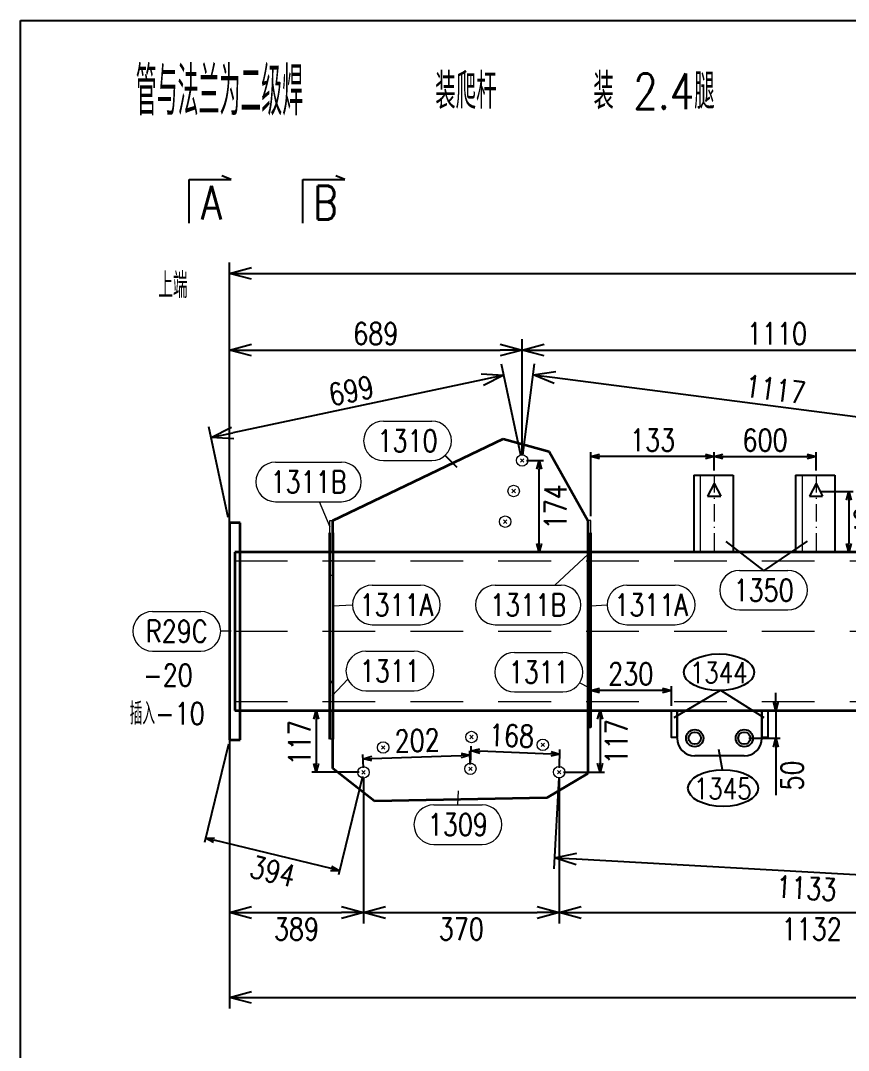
# Model space of a CAD drawing. Extents: x 154981 to 165753, y -86801 to -82885.
# Drawn here: x 156390.1 to 156484.3, y -83443.9 to -83326.7 of the extents above; entities that cross this region are included whole.
import ezdxf
from ezdxf.enums import TextEntityAlignment as Align

# ---------------------------------------------------------------- set-up
doc = ezdxf.new("R2010")
doc.units = 0
doc.header["$MEASUREMENT"] = 0
for name, pattern in [('虚线', [2.75, 2, -0.75]), ('长一点画线', [16.5, 10, -3, 0.5, -3]), ('长虚线', [10, 6, -4])]:
    doc.linetypes.add(name, pattern=pattern)
doc.layers.get('0').update_dxf_attribs({"linetype": 'CONTINUOUS', "lineweight": 25})
doc.layers.get('Defpoints').update_dxf_attribs({"linetype": 'CONTINUOUS'})
doc.layers.add('4', color=7, linetype='CONTINUOUS', lineweight=25)
doc.layers.add('5', color=7, linetype='CONTINUOUS', lineweight=25)
doc.styles.add('DimFont', font='simplex.shx', dxfattribs={"width": 0.8, "bigfont": 'gbhzfs.shx'})
doc.styles.get("Standard").update_dxf_attribs({"font": 'simplex.shx', "width": 0.7, "height": 3, "bigfont": 'gbhzfs.shx'})
doc.dimstyles.new('DHDxfDimStyleOpen30', dxfattribs={"dimtxt": 2.5, "dimasz": 2.5, "dimexe": 1.25, "dimexo": 0.625, "dimtad": 2, "dimtxsty": 'DimFont', "dimblk": 'OPEN30', "dimblk1": 'OPEN30', "dimblk2": 'OPEN30', "dimcen": 2.5, "dimadec": 0, "dimazin": 0, "dimtfac": 1, "dimtmove": 0, "dimatfit": 3, "dimfxl": 0, "dimarcsym": 0})

# ---------------------------------------------------------------- blocks, each defined once
blk = doc.blocks.new('_OPEN30')
at = {"color": 0, "linetype": 'ByBlock', "lineweight": -2}
for p, q in [((-1, 0.268), (0, 0)), ((0, 0), (-1, -0.268)), ((0, 0), (-1, 0))]:
    blk.add_line(p, q, dxfattribs=at)
blk = doc.blocks.new('*D501')
at = {"layer": '5', "color": 3, "linetype": 'Continuous', "lineweight": -2}
for p, q in [((156451.42, -83412.81), (156451.42, -83429.41)), ((156509.63, -83416.04), (156509.63, -83429.41)), ((156453.92, -83428.16), (156507.13, -83428.16))]:
    blk.add_line(p, q, dxfattribs=at)
at = {"layer": 'Defpoints', "color": 0, "linetype": 'Continuous'}
for p in [(156451.42, -83412.18), (156509.63, -83415.41), (156509.63, -83428.16)]:
    blk.add_point(p, dxfattribs=at)
at = {"layer": '5', "color": 3, "linetype": 'Continuous', "lineweight": -2, "xscale": 2.5, "yscale": 2.5, "zscale": 2.5, "rotation": 180}
blk.add_blockref('_OPEN30', (156451.42, -83428.16), dxfattribs=at)
at = {"layer": '5', "color": 3, "linetype": 'Continuous', "lineweight": -2, "xscale": 2.5, "yscale": 2.5, "zscale": 2.5}
blk.add_blockref('_OPEN30', (156509.63, -83428.16), dxfattribs=at)
at = {"layer": '5', "color": 6, "linetype": 'Continuous', "lineweight": 18, "insert": (156480.16, -83430.04), "char_height": 2.5, "attachment_point": 5, "line_spacing_factor": 0.6, "style": 'DimFont'}
blk.add_mtext('1132', dxfattribs=at)
blk = doc.blocks.new('*D502')
at = {"layer": '5', "color": 3, "linetype": 'Continuous', "lineweight": -2}
for p, q in [((156429.15, -83412.84), (156429.15, -83429.41)), ((156451.42, -83412.81), (156451.42, -83429.41)), ((156431.65, -83428.16), (156448.92, -83428.16))]:
    blk.add_line(p, q, dxfattribs=at)
at = {"layer": 'Defpoints', "color": 0, "linetype": 'Continuous'}
for p in [(156429.15, -83412.21), (156451.42, -83412.18), (156451.42, -83428.16)]:
    blk.add_point(p, dxfattribs=at)
at = {"layer": '5', "color": 3, "linetype": 'Continuous', "lineweight": -2, "xscale": 2.5, "yscale": 2.5, "zscale": 2.5, "rotation": 180}
blk.add_blockref('_OPEN30', (156429.15, -83428.16), dxfattribs=at)
at = {"layer": '5', "color": 3, "linetype": 'Continuous', "lineweight": -2, "xscale": 2.5, "yscale": 2.5, "zscale": 2.5}
blk.add_blockref('_OPEN30', (156451.42, -83428.16), dxfattribs=at)
at = {"layer": '5', "color": 6, "linetype": 'Continuous', "lineweight": 18, "insert": (156440.28, -83430.04), "char_height": 2.5, "attachment_point": 5, "line_spacing_factor": 0.6, "style": 'DimFont'}
blk.add_mtext('370', dxfattribs=at)
blk = doc.blocks.new('*D503')
at = {"layer": '5', "color": 3, "linetype": 'Continuous', "lineweight": -2}
for p, q in [((156413.89, -83396.79), (156413.89, -83429.41)), ((156429.15, -83412.84), (156429.15, -83429.41)), ((156416.39, -83428.16), (156426.65, -83428.16))]:
    blk.add_line(p, q, dxfattribs=at)
at = {"layer": 'Defpoints', "color": 0, "linetype": 'Continuous'}
for p in [(156413.89, -83396.16), (156429.15, -83412.21), (156429.15, -83428.16)]:
    blk.add_point(p, dxfattribs=at)
at = {"layer": '5', "color": 3, "linetype": 'Continuous', "lineweight": -2, "xscale": 2.5, "yscale": 2.5, "zscale": 2.5, "rotation": 180}
blk.add_blockref('_OPEN30', (156413.89, -83428.16), dxfattribs=at)
at = {"layer": '5', "color": 3, "linetype": 'Continuous', "lineweight": -2, "xscale": 2.5, "yscale": 2.5, "zscale": 2.5}
blk.add_blockref('_OPEN30', (156429.15, -83428.16), dxfattribs=at)
at = {"layer": '5', "color": 6, "linetype": 'Continuous', "lineweight": 18, "insert": (156421.52, -83430.04), "char_height": 2.5, "attachment_point": 5, "line_spacing_factor": 0.6, "style": 'DimFont'}
blk.add_mtext('389', dxfattribs=at)
blk = doc.blocks.new('*D505')
at = {"layer": '5', "color": 3, "linetype": 'Continuous', "lineweight": -2}
for p, q in [((156447.2, -83376.09), (156447.2, -83362.91)), ((156504.13, -83383.47), (156504.13, -83362.91)), ((156449.7, -83364.16), (156501.63, -83364.16))]:
    blk.add_line(p, q, dxfattribs=at)
at = {"layer": 'Defpoints', "color": 0, "linetype": 'Continuous'}
for p in [(156504.13, -83364.16), (156447.2, -83376.72), (156504.13, -83384.1)]:
    blk.add_point(p, dxfattribs=at)
at = {"layer": '5', "color": 3, "linetype": 'Continuous', "lineweight": -2, "xscale": 2.5, "yscale": 2.5, "zscale": 2.5, "rotation": 180}
blk.add_blockref('_OPEN30', (156447.2, -83364.16), dxfattribs=at)
at = {"layer": '5', "color": 3, "linetype": 'Continuous', "lineweight": -2, "xscale": 2.5, "yscale": 2.5, "zscale": 2.5}
blk.add_blockref('_OPEN30', (156504.13, -83364.16), dxfattribs=at)
at = {"layer": '5', "color": 6, "linetype": 'Continuous', "lineweight": 18, "insert": (156476.21, -83362.29), "char_height": 2.5, "attachment_point": 5, "line_spacing_factor": 0.6, "style": 'DimFont'}
blk.add_mtext('1110', dxfattribs=at)
blk = doc.blocks.new('*D506')
at = {"layer": '5', "color": 3, "linetype": 'Continuous', "lineweight": -2}
for p, q in [((156413.89, -83395.54), (156413.89, -83362.91)), ((156447.2, -83376.09), (156447.2, -83362.91)), ((156416.39, -83364.16), (156444.7, -83364.16))]:
    blk.add_line(p, q, dxfattribs=at)
at = {"layer": 'Defpoints', "color": 0, "linetype": 'Continuous'}
for p in [(156447.2, -83364.16), (156447.2, -83376.72), (156413.89, -83396.16)]:
    blk.add_point(p, dxfattribs=at)
at = {"layer": '5', "color": 3, "linetype": 'Continuous', "lineweight": -2, "xscale": 2.5, "yscale": 2.5, "zscale": 2.5, "rotation": 180}
blk.add_blockref('_OPEN30', (156413.89, -83364.16), dxfattribs=at)
at = {"layer": '5', "color": 3, "linetype": 'Continuous', "lineweight": -2, "xscale": 2.5, "yscale": 2.5, "zscale": 2.5}
blk.add_blockref('_OPEN30', (156447.2, -83364.16), dxfattribs=at)
at = {"layer": '5', "color": 6, "linetype": 'Continuous', "lineweight": 18, "insert": (156430.55, -83362.29), "char_height": 2.5, "attachment_point": 5, "line_spacing_factor": 0.6, "style": 'DimFont'}
blk.add_mtext('689', dxfattribs=at)
blk = doc.blocks.new('*D509')
at = {"layer": '5', "color": 3, "linetype": 'Continuous', "lineweight": -2}
for p, q in [((156451.38, -83412.81), (156450.81, -83423.18)), ((156509.59, -83416.04), (156509.02, -83426.41)), ((156453.37, -83422.07), (156506.59, -83425.02))]:
    blk.add_line(p, q, dxfattribs=at)
at = {"layer": 'Defpoints', "color": 0, "linetype": 'Continuous'}
for p in [(156451.42, -83412.18), (156509.63, -83415.41), (156509.08, -83425.16)]:
    blk.add_point(p, dxfattribs=at)
at = {"layer": '5', "color": 3, "linetype": 'Continuous', "lineweight": -2, "xscale": 2.5, "yscale": 2.5, "zscale": 2.5}
for p, rotation in [((156450.88, -83421.93), 176.822769489192), ((156509.08, -83425.16), 356.822769489192)]:
    blk.add_blockref('_OPEN30', p, dxfattribs=dict(at, rotation=rotation))
at = {"layer": '5', "color": 6, "linetype": 'Continuous', "lineweight": 18, "insert": (156479.56, -83425.4), "char_height": 2.5, "attachment_point": 5, "rotation": 356.8228, "line_spacing_factor": 0.6, "style": 'DimFont'}
blk.add_mtext('1133', dxfattribs=at)
blk = doc.blocks.new('*D510')
at = {"layer": '5', "color": 3, "linetype": 'Continuous', "lineweight": -2}
for p, q in [((156447.28, -83376.1), (156448.62, -83365.72)), ((156450.94, -83367.28), (156502.91, -83374.02)), ((156504.21, -83383.48), (156505.55, -83373.1))]:
    blk.add_line(p, q, dxfattribs=at)
at = {"layer": 'Defpoints', "color": 0, "linetype": 'Continuous'}
for p in [(156505.39, -83374.34), (156447.2, -83376.72), (156504.13, -83384.1)]:
    blk.add_point(p, dxfattribs=at)
at = {"layer": '5', "color": 3, "linetype": 'Continuous', "lineweight": -2, "xscale": 2.5, "yscale": 2.5, "zscale": 2.5}
for p, rotation in [((156448.46, -83366.96), 172.614249046072), ((156505.39, -83374.34), 352.614249046072)]:
    blk.add_blockref('_OPEN30', p, dxfattribs=dict(at, rotation=rotation))
at = {"layer": '5', "color": 6, "linetype": 'Continuous', "lineweight": 18, "insert": (156476.03, -83368.64), "char_height": 2.5, "attachment_point": 5, "rotation": 352.6142, "line_spacing_factor": 0.6, "style": 'DimFont'}
blk.add_mtext('1117', dxfattribs=at)
blk = doc.blocks.new('*D515')
at = {"layer": '5', "color": 3, "linetype": 'Continuous', "lineweight": -2}
for p, q in [((156451.92, -83405.16), (156456.57, -83405.16)), ((156456.07, -83406.16), (156456.07, -83411.18)), ((156451.92, -83412.18), (156456.57, -83412.18))]:
    blk.add_line(p, q, dxfattribs=at)
at = {"layer": 'Defpoints', "color": 0, "linetype": 'Continuous'}
for p in [(156451.42, -83405.16), (156451.42, -83412.18), (156456.07, -83412.18)]:
    blk.add_point(p, dxfattribs=at)
at = {"layer": '5', "color": 3, "linetype": 'Continuous', "lineweight": -2}
for p, rotation in [((156456.07, -83405.16), 90), ((156456.07, -83412.18), 270)]:
    blk.add_blockref('_OPEN30', p, dxfattribs=dict(at, rotation=rotation))
at = {"layer": '5', "color": 6, "linetype": 'Continuous', "lineweight": 18, "insert": (156457.94, -83408.74), "char_height": 2.5, "attachment_point": 5, "rotation": 90, "line_spacing_factor": 0.6, "style": 'DimFont'}
blk.add_mtext('117', dxfattribs=at)
blk = doc.blocks.new('*D516')
at = {"layer": '5', "color": 3, "linetype": 'Continuous', "lineweight": -2}
for p, q in [((156428.65, -83405.16), (156423.25, -83405.16)), ((156423.75, -83406.16), (156423.75, -83411.21)), ((156428.65, -83412.21), (156423.25, -83412.21))]:
    blk.add_line(p, q, dxfattribs=at)
at = {"layer": 'Defpoints', "color": 0, "linetype": 'Continuous'}
for p in [(156429.15, -83405.16), (156423.75, -83412.21), (156429.15, -83412.21)]:
    blk.add_point(p, dxfattribs=at)
at = {"layer": '5', "color": 3, "linetype": 'Continuous', "lineweight": -2}
for p, rotation in [((156423.75, -83405.16), 90), ((156423.75, -83412.21), 270)]:
    blk.add_blockref('_OPEN30', p, dxfattribs=dict(at, rotation=rotation))
at = {"layer": '5', "color": 6, "linetype": 'Continuous', "lineweight": 18, "insert": (156421.87, -83408.85), "char_height": 2.5, "attachment_point": 5, "rotation": 90, "line_spacing_factor": 0.6, "style": 'DimFont'}
blk.add_mtext('117', dxfattribs=at)
blk = doc.blocks.new('*D519')
at = {"layer": '5', "color": 3, "linetype": 'Continuous', "lineweight": -2}
for p, q in [((156447.7, -83376.72), (156449.63, -83376.72)), ((156449.13, -83386.16), (156449.13, -83377.72)), ((156447.7, -83387.16), (156449.63, -83387.16))]:
    blk.add_line(p, q, dxfattribs=at)
at = {"layer": 'Defpoints', "color": 0, "linetype": 'Continuous'}
for p in [(156447.2, -83376.72), (156449.13, -83376.72), (156447.2, -83387.16)]:
    blk.add_point(p, dxfattribs=at)
at = {"layer": '5', "color": 3, "linetype": 'Continuous', "lineweight": -2}
for p, rotation in [((156449.13, -83376.72), 90), ((156449.13, -83387.16), 270)]:
    blk.add_blockref('_OPEN30', p, dxfattribs=dict(at, rotation=rotation))
at = {"layer": '5', "color": 6, "linetype": 'Continuous', "lineweight": 18, "insert": (156451, -83382), "char_height": 2.5, "attachment_point": 5, "rotation": 90, "line_spacing_factor": 0.6, "style": 'DimFont'}
blk.add_mtext('174', dxfattribs=at)
blk = doc.blocks.new('*D521')
at = {"layer": '5', "color": 3, "linetype": 'Continuous', "lineweight": -2}
for p, q in [((156413.77, -83408.99), (156411.05, -83420.18)), ((156429.03, -83412.7), (156426.31, -83423.89)), ((156425.46, -83423.17), (156412.14, -83419.93))]:
    blk.add_line(p, q, dxfattribs=at)
at = {"layer": 'Defpoints', "color": 0, "linetype": 'Continuous'}
for p in [(156413.89, -83408.5), (156429.15, -83412.21), (156411.17, -83419.69)]:
    blk.add_point(p, dxfattribs=at)
at = {"layer": '5', "color": 3, "linetype": 'Continuous', "lineweight": -2}
for p, rotation in [((156411.17, -83419.69), 166.3372927926118), ((156426.43, -83423.4), 346.3372927926118)]:
    blk.add_blockref('_OPEN30', p, dxfattribs=dict(at, rotation=rotation))
at = {"layer": '5', "color": 6, "linetype": 'Continuous', "lineweight": 18, "insert": (156418.82, -83423.48), "char_height": 2.5, "attachment_point": 5, "rotation": 346.3373, "line_spacing_factor": 0.6, "style": 'DimFont'}
blk.add_mtext('394', dxfattribs=at)
blk = doc.blocks.new('*D523')
at = {"layer": '5', "color": 3, "linetype": 'Continuous', "lineweight": -2}
for p, q in [((156447.07, -83376.11), (156444.87, -83365.78)), ((156442.68, -83367.53), (156414.27, -83373.59)), ((156413.76, -83383.21), (156411.56, -83372.89))]:
    blk.add_line(p, q, dxfattribs=at)
at = {"layer": 'Defpoints', "color": 0, "linetype": 'Continuous'}
for p in [(156411.82, -83374.11), (156447.2, -83376.72), (156413.89, -83383.82)]:
    blk.add_point(p, dxfattribs=at)
at = {"layer": '5', "color": 3, "linetype": 'Continuous', "lineweight": -2, "xscale": 2.5, "yscale": 2.5, "zscale": 2.5}
for p, rotation in [((156445.13, -83367.01), 12.0400858322827), ((156411.82, -83374.11), 192.0400858322827)]:
    blk.add_blockref('_OPEN30', p, dxfattribs=dict(at, rotation=rotation))
at = {"layer": '5', "color": 6, "linetype": 'Continuous', "lineweight": 18, "insert": (156427.75, -83368.79), "char_height": 2.5, "attachment_point": 5, "rotation": 12.0401, "line_spacing_factor": 0.6, "style": 'DimFont'}
blk.add_mtext('699', dxfattribs=at)
blk = doc.blocks.new('板孔21.5')
at = {"layer": '5', "color": 7, "linetype": 'Continuous', "lineweight": 13}
for p, q in [((-0.3, -0.3), (0.3, 0.3)), ((0.3, -0.3), (-0.3, 0.3))]:
    blk.add_line(p, q, dxfattribs=at)
blk.add_circle((0, 0), 1, dxfattribs=at)
blk = doc.blocks.new('*D554')
at = {"layer": '5', "color": 3, "linetype": 'Continuous', "lineweight": -2}
for p, q in [((156413.89, -83383.2), (156413.89, -83354.18)), ((156661.04, -83381.11), (156661.04, -83354.18)), ((156416.39, -83355.43), (156658.54, -83355.43))]:
    blk.add_line(p, q, dxfattribs=at)
at = {"layer": 'Defpoints', "color": 0, "linetype": 'Continuous'}
for p in [(156661.04, -83355.43), (156661.04, -83381.73), (156413.89, -83383.82)]:
    blk.add_point(p, dxfattribs=at)
at = {"layer": '5', "color": 3, "linetype": 'Continuous', "lineweight": -2, "xscale": 2.5, "yscale": 2.5, "zscale": 2.5, "rotation": 180}
blk.add_blockref('_OPEN30', (156413.89, -83355.43), dxfattribs=at)
at = {"layer": '5', "color": 3, "linetype": 'Continuous', "lineweight": -2, "xscale": 2.5, "yscale": 2.5, "zscale": 2.5}
blk.add_blockref('_OPEN30', (156661.04, -83355.43), dxfattribs=at)
at = {"layer": '5', "color": 6, "linetype": 'Continuous', "lineweight": 18, "insert": (156537.47, -83353.13), "char_height": 2.5, "attachment_point": 5, "style": 'DimFont'}
blk.add_mtext('两端法兰最长5918', dxfattribs=at)
blk = doc.blocks.new('*D555')
at = {"layer": '5', "color": 3, "linetype": 'Continuous', "lineweight": -2}
for p, q in [((156413.89, -83409.13), (156413.89, -83439.07)), ((156659.64, -83411.22), (156659.64, -83439.07)), ((156416.39, -83437.82), (156657.14, -83437.82))]:
    blk.add_line(p, q, dxfattribs=at)
at = {"layer": 'Defpoints', "color": 0, "linetype": 'Continuous'}
for p in [(156413.89, -83408.5), (156659.64, -83410.59), (156659.64, -83437.82)]:
    blk.add_point(p, dxfattribs=at)
at = {"layer": '5', "color": 3, "linetype": 'Continuous', "lineweight": -2, "xscale": 2.5, "yscale": 2.5, "zscale": 2.5, "rotation": 180}
blk.add_blockref('_OPEN30', (156413.89, -83437.82), dxfattribs=at)
at = {"layer": '5', "color": 3, "linetype": 'Continuous', "lineweight": -2, "xscale": 2.5, "yscale": 2.5, "zscale": 2.5}
blk.add_blockref('_OPEN30', (156659.64, -83437.82), dxfattribs=at)
at = {"layer": '5', "color": 6, "linetype": 'Continuous', "lineweight": 18, "insert": (156536.36, -83440.11), "char_height": 2.5, "attachment_point": 5, "style": 'DimFont'}
blk.add_mtext('两端法兰最短5895', dxfattribs=at)
blk = doc.blocks.new('*D566')
at = {"layer": '5', "color": 3, "linetype": 'Continuous', "lineweight": -2}
for p, q in [((156481.15, -83380.24), (156484.9, -83380.24)), ((156484.4, -83381.24), (156484.4, -83386.16)), ((156483.3, -83387.16), (156484.9, -83387.16))]:
    blk.add_line(p, q, dxfattribs=at)
at = {"layer": 'Defpoints', "color": 0, "linetype": 'Continuous'}
for p in [(156480.65, -83380.24), (156482.8, -83387.16), (156484.4, -83387.16)]:
    blk.add_point(p, dxfattribs=at)
at = {"layer": '5', "color": 3, "linetype": 'Continuous', "lineweight": -2}
for p, rotation in [((156484.4, -83380.24), 90), ((156484.4, -83387.16), 270)]:
    blk.add_blockref('_OPEN30', p, dxfattribs=dict(at, rotation=rotation))
at = {"layer": '5', "color": 6, "linetype": 'Continuous', "lineweight": 18, "insert": (156486.28, -83383.7), "char_height": 2.5, "attachment_point": 5, "rotation": 90, "style": 'DimFont'}
blk.add_mtext('40', dxfattribs=at)
blk = doc.blocks.new('*D565')
at = {"layer": '5', "color": 3, "linetype": 'Continuous', "lineweight": -2}
for p, q in [((156469.06, -83377.88), (156469.06, -83375.78)), ((156470.06, -83376.28), (156479.66, -83376.28)), ((156480.66, -83377.88), (156480.66, -83375.78))]:
    blk.add_line(p, q, dxfattribs=at)
at = {"layer": 'Defpoints', "color": 0, "linetype": 'Continuous'}
for p in [(156480.66, -83376.28), (156469.06, -83378.38), (156480.66, -83378.38)]:
    blk.add_point(p, dxfattribs=at)
at = {"layer": '5', "color": 3, "linetype": 'Continuous', "lineweight": -2, "rotation": 180}
blk.add_blockref('_OPEN30', (156469.06, -83376.28), dxfattribs=at)
at = {"layer": '5', "color": 3, "linetype": 'Continuous', "lineweight": -2}
blk.add_blockref('_OPEN30', (156480.66, -83376.28), dxfattribs=at)
at = {"layer": '5', "color": 6, "linetype": 'Continuous', "lineweight": 18, "insert": (156474.86, -83374.4), "char_height": 2.5, "attachment_point": 5, "style": 'DimFont'}
blk.add_mtext('600', dxfattribs=at)
blk = doc.blocks.new('*D564')
at = {"layer": '5', "color": 3, "linetype": 'Continuous', "lineweight": -2}
for p, q in [((156455.03, -83383.06), (156455.03, -83375.78)), ((156468.06, -83376.28), (156456.03, -83376.28)), ((156469.06, -83377.88), (156469.06, -83375.78))]:
    blk.add_line(p, q, dxfattribs=at)
at = {"layer": 'Defpoints', "color": 0, "linetype": 'Continuous'}
for p in [(156455.03, -83376.28), (156469.06, -83378.38), (156455.03, -83383.56)]:
    blk.add_point(p, dxfattribs=at)
at = {"layer": '5', "color": 3, "linetype": 'Continuous', "lineweight": -2, "rotation": 180}
blk.add_blockref('_OPEN30', (156455.03, -83376.28), dxfattribs=at)
at = {"layer": '5', "color": 3, "linetype": 'Continuous', "lineweight": -2}
blk.add_blockref('_OPEN30', (156469.06, -83376.28), dxfattribs=at)
at = {"layer": '5', "color": 6, "linetype": 'Continuous', "lineweight": 18, "insert": (156462.05, -83374.4), "char_height": 2.5, "attachment_point": 5, "style": 'DimFont'}
blk.add_mtext('133', dxfattribs=at)
blk = doc.blocks.new('*D567')
at = {"layer": '5', "color": 3, "linetype": 'Continuous', "lineweight": -2}
for p, q in [((156455.03, -83404.66), (156455.03, -83402.39)), ((156463.19, -83402.89), (156456.03, -83402.89)), ((156464.19, -83404.66), (156464.19, -83402.39))]:
    blk.add_line(p, q, dxfattribs=at)
at = {"layer": 'Defpoints', "color": 0, "linetype": 'Continuous'}
for p in [(156455.03, -83402.89), (156455.03, -83405.16), (156464.19, -83405.16)]:
    blk.add_point(p, dxfattribs=at)
at = {"layer": '5', "color": 3, "linetype": 'Continuous', "lineweight": -2, "rotation": 180}
blk.add_blockref('_OPEN30', (156455.03, -83402.89), dxfattribs=at)
at = {"layer": '5', "color": 3, "linetype": 'Continuous', "lineweight": -2}
blk.add_blockref('_OPEN30', (156464.19, -83402.89), dxfattribs=at)
at = {"layer": '5', "color": 6, "linetype": 'Continuous', "lineweight": 18, "insert": (156459.57, -83401.01), "char_height": 2.5, "attachment_point": 5, "style": 'DimFont'}
blk.add_mtext('230', dxfattribs=at)
blk = doc.blocks.new('*D568')
at = {"layer": '5', "color": 3, "linetype": 'Continuous', "lineweight": -2}
for p, q in [((156476.07, -83404.16), (156476.07, -83403.16)), ((156475, -83405.16), (156476.57, -83405.16)), ((156476.07, -83405.16), (156476.07, -83408.33)), ((156473, -83408.33), (156476.57, -83408.33)), ((156476.07, -83409.33), (156476.07, -83414.81))]:
    blk.add_line(p, q, dxfattribs=at)
at = {"layer": 'Defpoints', "color": 0, "linetype": 'Continuous'}
for p in [(156474.5, -83405.16), (156476.07, -83405.16), (156472.5, -83408.33)]:
    blk.add_point(p, dxfattribs=at)
at = {"layer": '5', "color": 3, "linetype": 'Continuous', "lineweight": -2}
for p, rotation in [((156476.07, -83405.16), 270), ((156476.07, -83408.33), 90)]:
    blk.add_blockref('_OPEN30', p, dxfattribs=dict(at, rotation=rotation))
at = {"layer": '5', "color": 6, "linetype": 'Continuous', "lineweight": 18, "insert": (156477.94, -83412.57), "char_height": 2.5, "attachment_point": 5, "rotation": 90, "style": 'DimFont'}
blk.add_mtext('50', dxfattribs=at)
blk = doc.blocks.new('*D853')
at = {"layer": '5', "color": 3, "linetype": 'Continuous', "lineweight": -2}
for p, q in [((156429.13, -83411.71), (156429.08, -83410.17)), ((156430.1, -83410.63), (156440.26, -83410.29)), ((156441.3, -83411.3), (156441.25, -83409.76))]:
    blk.add_line(p, q, dxfattribs=at)
at = {"layer": 'Defpoints', "color": 0, "linetype": 'Continuous'}
for p in [(156441.26, -83410.26), (156429.15, -83412.21), (156441.32, -83411.8)]:
    blk.add_point(p, dxfattribs=at)
at = {"layer": '5', "color": 3, "linetype": 'Continuous', "lineweight": -2}
for p, rotation in [((156429.1, -83410.67), 181.9176485327063), ((156441.26, -83410.26), 1.917648532706302)]:
    blk.add_blockref('_OPEN30', p, dxfattribs=dict(at, rotation=rotation))
at = {"layer": '5', "color": 6, "linetype": 'Continuous', "lineweight": 18, "insert": (156435.26, -83408.59), "char_height": 2.5, "attachment_point": 5, "rotation": 1.9176, "style": 'DimFont'}
blk.add_mtext('202', dxfattribs=at)
blk = doc.blocks.new('*D854')
at = {"layer": '5', "color": 3, "linetype": 'Continuous', "lineweight": -2}
for p, q in [((156441.33, -83411.3), (156441.41, -83409.25)), ((156442.39, -83409.78), (156450.5, -83410.09)), ((156451.44, -83411.68), (156451.51, -83409.63))]:
    blk.add_line(p, q, dxfattribs=at)
at = {"layer": 'Defpoints', "color": 0, "linetype": 'Continuous'}
for p in [(156451.5, -83410.13), (156441.32, -83411.8), (156451.42, -83412.18)]:
    blk.add_point(p, dxfattribs=at)
at = {"layer": '5', "color": 3, "linetype": 'Continuous', "lineweight": -2}
for p, rotation in [((156441.39, -83409.75), 177.8523715856649), ((156451.5, -83410.13), 357.8523715856649)]:
    blk.add_blockref('_OPEN30', p, dxfattribs=dict(at, rotation=rotation))
at = {"layer": '5', "color": 6, "linetype": 'Continuous', "lineweight": 18, "insert": (156446, -83408.04), "char_height": 2.5, "attachment_point": 5, "rotation": 357.8524, "style": 'DimFont'}
blk.add_mtext('168', dxfattribs=at)
blk = doc.blocks.new('CTDHK')
at = {"color": 0, "linetype": 'Continuous'}
for p, q in [((0, 210), (297, 210)), ((0, 0), (0, 210))]:
    blk.add_line(p, q, dxfattribs=at)

msp = doc.modelspace()

# ---------------------------------------------------------------- linework, layer by layer
at = {"color": 3, "linetype": 'Continuous'}
for p, q in [((156409.31143, -83349.71429), (156409.31371, -83344.73299)), ((156409.31371, -83344.73299), (156414.09292, -83344.73299)), ((156414.09292, -83344.73299), (156413.03839, -83344.31448)), ((156422.25645, -83349.71429), (156422.25873, -83344.73299)), ((156422.25873, -83344.73299), (156427.03793, -83344.73299)), ((156427.03793, -83344.73299), (156425.9834, -83344.31448)), ((156438.41331, -83376.12718), (156439.76194, -83377.47499)), ((156466.74108, -83378.37643), (156466.74108, -83387.16157)), ((156466.74108, -83378.37643), (156471.21065, -83378.37643)), ((156471.21065, -83378.37643), (156471.21065, -83387.16157)), ((156478.33219, -83378.37643), (156482.80177, -83378.37643)), ((156478.33219, -83378.37643), (156478.33219, -83387.16157)), ((156482.80177, -83378.37643), (156482.80177, -83387.16157)), ((156469.06489, -83379.36132), (156468.3101, -83380.77685)), ((156469.06489, -83379.36132), (156469.81968, -83380.77685)), ((156480.656, -83379.36132), (156479.90121, -83380.77685)), ((156480.656, -83379.36132), (156481.41079, -83380.77685)), ((156468.3101, -83380.77685), (156469.81968, -83380.77685)), ((156479.90121, -83380.77685), (156481.41079, -83380.77685)), ((156470.39253, -83385.94336), (156474.71213, -83389.26346)), ((156474.71213, -83389.26346), (156479.67364, -83385.91417)), ((156464.50862, -83405.96566), (156469.80361, -83402.86712)), ((156469.80361, -83402.86712), (156474.72903, -83405.96566)), ((156464.8524, -83408.32515), (156464.8524, -83405.15829)), ((156474.49607, -83405.15829), (156474.49607, -83408.32515)), ((156472.49607, -83410.32515), (156466.8524, -83410.32515)), ((156469.54521, -83409.58366), (156469.99128, -83411.88115))]:
    msp.add_line(p, q, dxfattribs=at)
for points in [[(156464.19413, -83405.15829), (156464.8524, -83405.15829), (156464.8524, -83408.25702), (156464.19413, -83408.25702)], [(156474.49607, -83405.15829), (156475.15435, -83405.15829), (156475.15435, -83408.25702), (156474.49607, -83408.25702)]]:
    msp.add_lwpolyline(points, close=True, dxfattribs=at)
at = {"color": 6, "linetype": 'Continuous'}
for centre, radius in [((156466.8524, -83408.32515), 0.98227), ((156466.8524, -83408.32515), 0.69792), ((156472.49607, -83408.32515), 0.98227), ((156472.49607, -83408.32515), 0.69792)]:
    msp.add_circle(centre, radius, dxfattribs=at)
at = {"color": 3, "linetype": 'Continuous'}
for centre, start, end in [((156466.8524, -83408.32515), 180, 270), ((156472.49607, -83408.32515), 270, 0)]:
    msp.add_arc(centre, 2, start, end, dxfattribs=at)
for centre in [(156469.61531, -83400.81884), (156470.08162, -83414.00833)]:
    msp.add_ellipse(centre, major_axis=(-3.99884, 0), ratio=0.521020563, dxfattribs=at)
at = {"layer": '4', "color": 1, "linetype": 'Continuous', "lineweight": 18}
msp.add_lwpolyline([(156390.11666, -83326.66733), (156390.11666, -83536.66733), (156687.11666, -83536.66733), (156687.11666, -83326.66733)], close=True, dxfattribs=at)
at = {"layer": '5', "color": 3, "linetype": 'Continuous', "lineweight": 18}
for p, q in [((156431.41027, -83372.23725), (156436.91027, -83372.23725)), ((156419.14172, -83376.91157), (156426.64172, -83376.91157)), ((156431.41027, -83376.73725), (156436.91027, -83376.73725)), ((156419.14172, -83381.41157), (156426.64172, -83381.41157)), ((156425.36776, -83384.31704), (156424.12753, -83381.41157)), ((156454.73035, -83387.38658), (156450.9307, -83390.91157)), ((156471.94135, -83389.23619), (156477.44135, -83389.23619)), ((156430.14172, -83390.91157), (156435.64172, -83390.91157)), ((156444.14172, -83390.91157), (156451.64172, -83390.91157)), ((156459.14172, -83390.91157), (156464.64172, -83390.91157)), ((156405.14172, -83393.91157), (156410.64172, -83393.91157)), ((156425.60977, -83393.257), (156427.89172, -83393.16157)), ((156454.97236, -83393.257), (156456.89172, -83393.16157)), ((156471.94135, -83393.73619), (156477.44135, -83393.73619)), ((156414.09038, -83396.16157), (156412.89172, -83396.16157)), ((156430.14172, -83395.41157), (156435.64172, -83395.41157)), ((156444.14172, -83395.41157), (156451.64172, -83395.41157)), ((156459.14172, -83395.41157), (156464.64172, -83395.41157)), ((156405.14172, -83398.41157), (156410.64172, -83398.41157)), ((156429.40626, -83398.42811), (156434.90626, -83398.42811)), ((156446.35369, -83398.55741), (156451.85369, -83398.55741)), ((156425.55318, -83403.53402), (156427.35704, -83401.60776)), ((156454.84017, -83402.60084), (156453.73352, -83402.01969)), ((156429.40626, -83402.92811), (156434.90626, -83402.92811)), ((156446.35369, -83403.05741), (156451.85369, -83403.05741)), ((156439.91424, -83414.31931), (156439.84894, -83415.91157)), ((156437.14172, -83415.91157), (156442.64172, -83415.91157)), ((156437.14172, -83420.41157), (156442.64172, -83420.41157))]:
    msp.add_line(p, q, dxfattribs=at)
at = {"layer": '5', "color": 7, "linetype": 'Continuous', "lineweight": 35}
for p, q in [((156425.66937, -83383.54953), (156445.06524, -83374.25692)), ((156445.06524, -83374.25692), (156450.28945, -83375.69324)), ((156450.28945, -83375.69324), (156454.67075, -83383.54953)), ((156413.89172, -83383.82044), (156413.89172, -83408.50271)), ((156415.09573, -83383.82044), (156413.89172, -83383.82044)), ((156415.09573, -83408.50271), (156415.09573, -83383.82044)), ((156425.66937, -83387.16157), (156425.66937, -83383.54953)), ((156454.67075, -83383.54953), (156454.67075, -83387.16157)), ((156425.30816, -83401.94682), (156425.30816, -83384.95468)), ((156425.66937, -83384.95468), (156425.66937, -83401.94682)), ((156454.67075, -83384.95468), (156454.67075, -83401.94682)), ((156455.03196, -83401.94682), (156455.03196, -83384.95468)), ((156660.29429, -83387.16157), (156414.49372, -83387.16157)), ((156414.49372, -83387.16157), (156414.49372, -83405.16157)), ((156454.67075, -83387.16157), (156425.66937, -83387.16157)), ((156425.30816, -83408.42319), (156425.30816, -83400.29935)), ((156425.66937, -83400.29935), (156425.66937, -83408.42319)), ((156454.67075, -83400.29935), (156454.67075, -83407.09474)), ((156455.03196, -83407.09474), (156455.03196, -83400.29935)), ((156425.66937, -83401.94682), (156425.30816, -83401.94682)), ((156454.67075, -83401.94682), (156455.03196, -83401.94682)), ((156414.49372, -83405.16157), (156659.4208, -83405.16157)), ((156425.66937, -83411.76016), (156425.66937, -83405.16157)), ((156425.66937, -83405.16157), (156454.67075, -83405.16157)), ((156454.67075, -83405.16157), (156454.67075, -83412.34539)), ((156413.89172, -83408.50271), (156415.09573, -83408.50271)), ((156430.39004, -83415.49599), (156425.66937, -83411.76016)), ((156454.67075, -83412.34539), (156450.01876, -83415.12281)), ((156450.01876, -83415.12281), (156430.39004, -83415.49599))]:
    msp.add_line(p, q, dxfattribs=at)
at = {"layer": '5', "color": 2, "linetype": 'Continuous', "lineweight": 18}
for p, q in [((156467.48283, -83378.37643), (156467.48283, -83387.16157)), ((156479.07394, -83378.37643), (156479.07394, -83387.16157))]:
    msp.add_line(p, q, dxfattribs=at)
at = {"layer": '5', "color": 240, "linetype": '长一点画线', "lineweight": 18, "ltscale": 0.2}
for p, q in [((156469.06489, -83378.37643), (156469.06489, -83387.16157)), ((156480.656, -83378.37643), (156480.656, -83387.16157))]:
    msp.add_line(p, q, dxfattribs=at)
at = {"layer": '5', "color": 7, "linetype": '虚线', "lineweight": 18}
for p, q in [((156425.30816, -83383.5611), (156425.66937, -83383.5611)), ((156425.30816, -83388.14251), (156425.30816, -83383.5611)), ((156425.66937, -83383.5611), (156425.66937, -83388.14251)), ((156454.67075, -83383.5611), (156454.67075, -83388.14251)), ((156455.03196, -83383.5611), (156454.67075, -83383.5611)), ((156455.03196, -83388.14251), (156455.03196, -83383.5611)), ((156425.66937, -83388.14251), (156425.30816, -83388.14251)), ((156454.67075, -83388.14251), (156455.03196, -83388.14251)), ((156425.30816, -83389.79004), (156425.66937, -83389.79004)), ((156455.03196, -83389.79004), (156454.67075, -83389.79004)), ((156454.67075, -83407.09474), (156455.03196, -83407.09474)), ((156425.66937, -83408.42319), (156425.30816, -83408.42319))]:
    msp.add_line(p, q, dxfattribs=at)
at = {"layer": '5', "color": 7, "linetype": '长虚线', "lineweight": 18}
for p, q in [((156414.49372, -83388.16157), (156660.29429, -83388.16157)), ((156414.49372, -83404.16157), (156659.4208, -83404.16157))]:
    msp.add_line(p, q, dxfattribs=at)
at = {"layer": '5', "color": 56, "linetype": '长虚线', "lineweight": 18}
msp.add_line((156414.49372, -83396.16157), (156660.29429, -83396.16157), dxfattribs=at)
at = {"layer": '5', "color": 3, "linetype": 'Continuous', "lineweight": 18}
for centre, start, end in [((156431.41027, -83374.48725), 90, 270), ((156436.91027, -83374.48725), 270, 90), ((156419.14172, -83379.16157), 90, 270), ((156426.64172, -83379.16157), 270, 90), ((156471.94135, -83391.48619), 90, 270), ((156477.44135, -83391.48619), 270, 90), ((156430.14172, -83393.16157), 90, 270), ((156435.64172, -83393.16157), 270, 90), ((156444.14172, -83393.16157), 90, 270), ((156451.64172, -83393.16157), 270, 90), ((156459.14172, -83393.16157), 90, 270), ((156464.64172, -83393.16157), 270, 90), ((156405.14172, -83396.16157), 90, 270), ((156410.64172, -83396.16157), 270, 90), ((156429.40626, -83400.67811), 90, 270), ((156434.90626, -83400.67811), 270, 90), ((156446.35369, -83400.80741), 90, 270), ((156451.85369, -83400.80741), 270, 90), ((156437.14172, -83418.16157), 90, 270), ((156442.64172, -83418.16157), 270, 90)]:
    msp.add_arc(centre, 2.25, start, end, dxfattribs=at)

# ---------------------------------------------------------------- block references
at = {"color": 2, "linetype": 'Continuous'}
msp.add_blockref('CTDHK', (156390.11666, -83536.66733), dxfattribs=at)
at = {"layer": '5', "color": 7, "linetype": 'Continuous', "lineweight": 35, "xscale": 0.6499999999941792, "yscale": 0.6499999999941792, "zscale": 0.65}
for p in [(156447.19858, -83376.71648), (156446.24103, -83380.19929), (156445.28348, -83383.6821), (156441.43962, -83408.19463), (156431.39195, -83409.37946), (156449.56732, -83409.08208), (156441.31583, -83411.80455), (156451.41895, -83412.18343), (156429.15046, -83412.21187)]:
    msp.add_blockref('板孔21.5', p, dxfattribs=at)

# ---------------------------------------------------------------- texts
at = {"layer": '4', "color": 1, "linetype": 'Continuous', "lineweight": 25, "width": 0.6}
msp.add_text('管与法兰为二级焊', height=5.5125, dxfattribs=at).set_placement((156412.7505, -83334.70342), align=Align.MIDDLE_CENTER)
at = {"layer": '5', "color": 2, "linetype": 'Continuous', "lineweight": 18, "width": 0.8}
for s, height, p in [('装爬杆', 4.041576, (156440.80663, -83332.66449)), ('A', 3.84912, (156411.85823, -83345.45794)), ('B', 3.84912, (156424.80324, -83345.45794)), ('上端', 2.88684, (156407.458, -83355.34658))]:
    msp.add_text(s, height=height, dxfattribs=at).set_placement(p, align=Align.TOP_CENTER)
for s, height, p in [('装 2.4腿', 4.041576, (156462.21735, -83334.70832)), ('1350', 2.5, (156474.69135, -83391.48619)), ('1344', 2.4, (156469.57593, -83400.87486)), ('1345', 2.4, (156470.04224, -83414.06436))]:
    msp.add_text(s, height=height, dxfattribs=at).set_placement(p, align=Align.MIDDLE_CENTER)
at = {"layer": '5', "color": 6, "linetype": 'Continuous', "lineweight": 18, "width": 0.8}
for s, p in [('1310', (156434.16027, -83374.48725)), ('1311B', (156422.89172, -83379.16157)), ('1311A', (156432.89172, -83393.16157)), ('1311B', (156447.89172, -83393.16157)), ('1311A', (156461.89172, -83393.16157)), ('R29C', (156407.89172, -83396.16157)), ('1311', (156432.15626, -83400.67811)), ('1311', (156449.10369, -83400.80741)), ('1309', (156439.89172, -83418.16157))]:
    msp.add_text(s, height=2.5, dxfattribs=at).set_placement(p, align=Align.MIDDLE_CENTER)
at = {"layer": '5', "color": 7, "linetype": 'Continuous', "lineweight": 18, "width": 0.8}
for s, p in [('-20', (156406.88838, -83401.14971)), ('插入-10', (156406.80792, -83405.52531))]:
    msp.add_text(s, height=2.5, dxfattribs=at).set_placement(p, align=Align.MIDDLE_CENTER)

# ---------------------------------------------------------------- dimensions: what is measured, and where the dimension line sits
at = {"layer": '5', "color": 3, "linetype": 'Continuous', "lineweight": 18}
for base, p1, p2, text, override, picture, middle in [((156661.04002, -83355.4309), (156413.89172, -83383.82044), (156661.04002, -83381.73039), '两端法兰最长5918', {"dimclrd": 3, "dimclre": 3, "dimclrt": 6}, '*D554', (156537.46587, -83353.13484)), ((156455.03196, -83376.27927), (156469.06489, -83378.37643), (156455.03196, -83383.5611), '133', {"dimasz": 1, "dimexe": 0.5, "dimexo": 0.5, "dimclrd": 3, "dimclre": 3, "dimclrt": 6}, '*D564', (156462.04842, -83374.40427)), ((156480.656, -83376.27927), (156469.06489, -83378.37643), (156480.656, -83378.37643), '600', {"dimasz": 1, "dimexe": 0.5, "dimexo": 0.5, "dimclrd": 3, "dimclre": 3, "dimclrt": 6}, '*D565', (156474.86044, -83374.40427))]:
    dim = msp.add_linear_dim(base=base, p1=p1, p2=p2, text=text, dimstyle='DHDxfDimStyleOpen30', override=override, dxfattribs=at)
    dim.commit()
    dim.dimension.update_dxf_attribs({"geometry": picture, "text_midpoint": middle})
for base, p1, p2, text, override, picture, middle in [((156447.19858, -83364.16157), (156413.89172, -83396.16157), (156447.19858, -83376.71648), '689', {"dimtxt": 2.5, "dimclrd": 3, "dimclre": 3, "dimclrt": 6}, '*D506', (156430.54515, -83364.16157)), ((156504.12876, -83364.16157), (156447.19858, -83376.71648), (156504.12876, -83384.09603), '1110', {"dimtxt": 2.5, "dimclrd": 3, "dimclre": 3, "dimclrt": 6}, '*D505', (156476.21109, -83364.16157)), ((156429.15046, -83428.16157), (156413.89172, -83396.16157), (156429.15046, -83412.21187), '389', {"dimtxt": 2.5, "dimclrd": 3, "dimclre": 3, "dimclrt": 6}, '*D503', (156421.52109, -83428.16157)), ((156455.03196, -83402.88944), (156464.19413, -83405.15829), (156455.03196, -83405.16157), '230', {"dimasz": 1, "dimexe": 0.5, "dimexo": 0.5, "dimclrd": 3, "dimclre": 3, "dimclrt": 6}, '*D567', (156459.57366, -83402.88944)), ((156659.63942, -83437.81637), (156413.89172, -83408.50271), (156659.63942, -83410.59275), '两端法兰最短5895', {"dimclrd": 3, "dimclre": 3, "dimclrt": 6}, '*D555', (156536.36035, -83437.81637)), ((156451.41895, -83428.16157), (156429.15046, -83412.21187), (156451.41895, -83412.18343), '370', {"dimtxt": 2.5, "dimclrd": 3, "dimclre": 3, "dimclrt": 6}, '*D502', (156440.2847, -83428.16157)), ((156509.62541, -83428.16157), (156451.41895, -83412.18343), (156509.62541, -83415.41447), '1132', {"dimtxt": 2.5, "dimclrd": 3, "dimclre": 3, "dimclrt": 6}, '*D501', (156480.15689, -83428.16157))]:
    dim = msp.add_linear_dim(base=base, p1=p1, p2=p2, text=text, dimstyle='DHDxfDimStyleOpen30', override=override, dxfattribs=at)
    dim.commit()
    dim.dimension.update_dxf_attribs({"geometry": picture, "text_midpoint": middle, "dimtype": 160})
for base, p1, p2, angle, text, override, picture, middle, dimtype in [((156411.82046, -83374.10937), (156447.19858, -83376.71648), (156413.89172, -83383.82044), 192.0400858, '699', {"dimtxt": 2.5, "dimclrd": 3, "dimclre": 3, "dimclrt": 6}, '*D523', (156428.14542, -83370.62746), 161), ((156505.39358, -83374.33841), (156447.19858, -83376.71648), (156504.12876, -83384.09603), 352.614249, '1117', {"dimtxt": 2.5, "dimclrd": 3, "dimclre": 3, "dimclrt": 6}, '*D510', (156475.79279, -83370.50142), 161), ((156449.12778, -83376.71648), (156447.19858, -83387.16157), (156447.19858, -83376.71648), 90, '174', {"dimasz": 1, "dimexe": 0.5, "dimexo": 0.5, "dimclrd": 3, "dimclre": 3, "dimclrt": 6}, '*D519', (156449.12778, -83381.99651), 161), ((156476.06543, -83405.15829), (156472.49607, -83408.32515), (156474.49607, -83405.15829), 90, '50', {"dimasz": 1, "dimexe": 0.5, "dimexo": 0.5, "dimclrd": 3, "dimclre": 3, "dimclrt": 6}, '*D568', (156476.06543, -83412.5692), 160), ((156423.7466, -83412.21187), (156429.15046, -83405.16157), (156429.15046, -83412.21187), 270, '117', {"dimasz": 1, "dimexe": 0.5, "dimexo": 0.5, "dimclrd": 3, "dimclre": 3, "dimclrt": 6}, '*D516', (156423.7466, -83408.85064), 161), ((156456.06978, -83412.18343), (156451.41895, -83405.16157), (156451.41895, -83412.18343), 270, '117', {"dimasz": 1, "dimexe": 0.5, "dimexo": 0.5, "dimclrd": 3, "dimclre": 3, "dimclrt": 6}, '*D515', (156456.06978, -83408.74207), 161), ((156441.26414, -83410.26075), (156429.15046, -83412.21187), (156441.31583, -83411.80455), 1.9176485, '202', {"dimasz": 1, "dimexe": 0.5, "dimexo": 0.5, "dimclrd": 3, "dimclre": 3, "dimclrt": 6}, '*D853', (156435.32727, -83410.45953), 161), ((156451.4961, -83410.12597), (156441.31583, -83411.80455), (156451.41895, -83412.18343), 357.8523716, '168', {"dimasz": 1, "dimexe": 0.5, "dimexo": 0.5, "dimclrd": 3, "dimclre": 3, "dimclrt": 6}, '*D854', (156445.92959, -83409.91722), 161), ((156411.17109, -83419.69483), (156429.15046, -83412.21187), (156413.89172, -83408.50271), 166.3372928, '394', {"dimasz": 1, "dimexe": 0.5, "dimexo": 0.5, "dimclrd": 3, "dimclre": 3, "dimclrt": 6}, '*D521', (156419.26344, -83421.66195), 161), ((156509.08444, -83425.15997), (156451.41895, -83412.18343), (156509.62541, -83415.41447), 356.8227695, '1133', {"dimtxt": 2.5, "dimclrd": 3, "dimclre": 3, "dimclrt": 6}, '*D509', (156479.65909, -83423.52657), 161)]:
    dim = msp.add_linear_dim(base=base, p1=p1, p2=p2, angle=angle, text=text, dimstyle='DHDxfDimStyleOpen30', override=override, dxfattribs=at)
    dim.commit()
    dim.dimension.update_dxf_attribs({"geometry": picture, "text_midpoint": middle, "dimtype": dimtype})
dim = msp.add_linear_dim(base=(156484.4004, -83387.16157), p1=(156480.65392, -83380.24099), p2=(156482.80177, -83387.16157), angle=90, text='40', dimstyle='DHDxfDimStyleOpen30', override={"dimasz": 1, "dimexe": 0.5, "dimexo": 0.5, "dimclrd": 3, "dimclre": 3, "dimclrt": 6}, dxfattribs=at)
dim.commit()
dim.dimension.update_dxf_attribs({"geometry": '*D566', "text_midpoint": (156486.2754, -83383.70128)})

doc.saveas('drawing.dxf')
